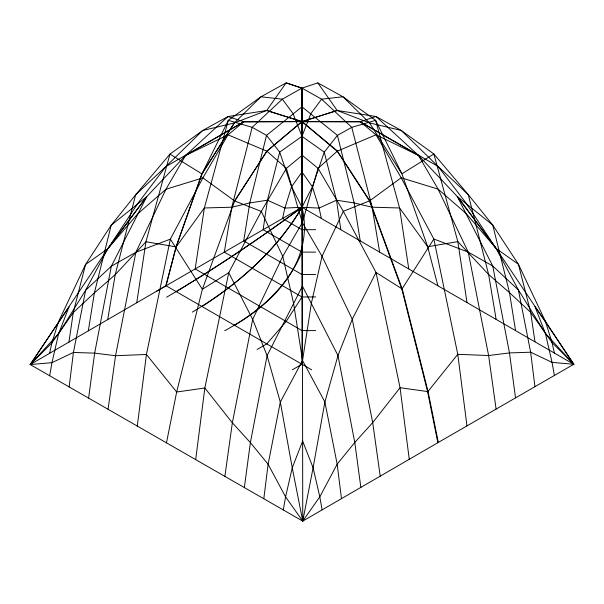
<?xml version="1.0" encoding="UTF-8"?>
<svg xmlns="http://www.w3.org/2000/svg" width="604" height="604" viewBox="0 0 604 604"><rect width="100%" height="100%" fill="white"/><g stroke="black" fill="none" stroke-linecap="round" stroke-linejoin="round"><path stroke-width="0.91" d="M437.885 285.767L427.67 246.742L401.902 173.809L375.62 120.339L342.966 96.791L317.795 82.884L302 88.131L301.977 364.235L292.328 369.799M311.626 369.799L166.047 285.752L176.255 246.734L202.03 173.793L228.32 120.332L260.958 96.791L286.13 82.884L301.924 88.131L301.849 121.661L266.689 110.502L227.95 116.549L202.695 130.509L169.966 154.095L135.636 194.775L111.174 225.269L85.534 264.507L58.588 321.592L51.884 342.906L49.573 353.325M69.135 386.922L73.431 352.442L85.64 290.237L107.874 248.674L137.772 203.45L165.858 166.583L202.695 130.509L234.314 122.959L266.689 110.502L286.13 82.884L302 88.131L321.607 99.177L351.762 127.331L372.147 207.225L379.637 252.125M263.812 498.753L268.108 464.272L280.316 402.068L302.544 360.505L311.385 303.178L322.038 256.292L343.306 211.279L369.791 200.777L402.241 288.984L428.077 391.634L438.315 442.43L302.747 521.116L30.2 364.559L107.874 248.674L146.712 196.67L185.541 155.5L227.95 116.549L243.797 121.766L302.06 121.532L266.726 110.472M137.274 426.062L146.44 354.465L170.336 239.139L202.899 177.855L228.025 134.835L243.805 121.812L302.06 121.661L337.228 110.502L376.013 116.504L401.207 130.426L433.861 153.975L468.251 194.609L492.743 225.073L518.421 264.273L545.389 321.32L552.079 342.634L554.381 353.046M195.681 459.614L204.839 388.01L228.735 272.691L261.298 211.4L286.402 168.365L302.159 155.334L302.151 121.585L337.409 151.076L369.791 200.777M88.607 398.104L94.647 353.151L111.347 266.205L146.712 196.67L111.174 225.269L94.39 292.88L88.32 330.849M244.348 487.571L250.381 442.611L267.089 355.665L302.445 286.13L337.991 355.56L354.782 442.453L360.845 487.398M108.071 409.293L115.545 355.718L135.877 252.268L165.957 189.256L185.541 155.5L243.797 121.766M224.877 476.39L232.351 422.815L252.683 319.365L282.755 256.353L302.34 222.589L318.066 168.32L337.409 151.076M68.947 342.083L73.265 312.578L85.534 264.507L107.874 248.674L137.818 213.741L165.957 189.256L202.899 177.855L234.646 200.981L261.298 211.4L282.755 256.353L293.552 303.2L302.544 360.505L324.892 402L337.168 464.166L341.479 498.64M136.746 302.747L145.957 241.759L169.966 154.095L201.872 173.884L176.043 246.855L165.806 285.896L30.2 364.559L69.037 306.877L58.641 333.627L51.967 362.664L49.671 375.741M107.693 319.607L115.205 274.692L135.636 194.775L165.858 166.583L243.805 121.812M283.284 509.935L285.579 496.858L292.253 467.821L302.649 441.071L313.099 467.79L319.803 496.813L322.113 509.882M166.477 442.838L176.662 392.011L202.37 289.278L170.336 239.139L135.877 252.268L111.347 266.205L85.64 290.237L58.641 333.627L30.2 364.559L51.967 362.664L73.431 352.442L94.647 353.151L115.545 355.718L146.44 354.465L176.662 392.011L204.839 388.01L232.351 422.815L250.381 442.611L268.108 464.272L285.579 496.858L302.747 521.116L313.099 467.79L324.892 402L337.991 355.56L352.268 319.214L376.035 272.464L343.306 211.279L318.066 168.32L302.234 155.334L301.94 121.585L337.191 110.479L369.535 122.922L401.207 130.426L438.096 166.455L468.251 194.609L488.636 274.495L496.133 319.403M427.624 391.898L457.779 354.314L488.613 355.529L509.474 352.925L530.644 352.2L552.071 362.392L573.8 364.257L545.382 333.363L518.406 290.003L496.126 248.478L466.205 203.284L438.096 166.455L360.195 121.744L301.94 121.706L337.183 151.211L369.505 200.943L401.856 289.203L427.624 391.898L437.832 442.709L573.8 364.257L496.126 248.478L457.288 196.519L418.459 155.394L376.013 116.504L360.195 121.744L301.94 121.585L266.862 151.181L234.646 200.981L202.37 289.278L228.735 272.691L252.683 319.365L267.089 355.665L280.316 402.068L292.253 467.821L302.747 521.116L319.803 496.813L337.168 464.166L354.782 442.453L372.698 422.604L400.052 387.723L376.035 272.464L402.241 288.984M315.62 252.117L301.977 252.117L263.14 229.694L267.444 200.196L279.69 152.14L301.97 136.345L310.886 113.59L321.607 99.177L342.966 96.791L369.535 122.922L401.902 173.809L433.861 153.975L457.824 241.608L467.013 302.589M224.748 330.781L234.39 325.216A240.973 139.124 0 0 0 301.977 207.278L312.404 186.772L324.257 152.148L337.425 135.371L351.762 127.331L375.62 120.339L399.576 207.965L408.765 268.946M301.977 252.117C288.818 283.691 263.487 308.032 234.39 325.216M315.62 330.599L301.977 330.599L195.175 268.939L204.363 207.957L228.32 120.332L252.178 127.331L266.523 135.364L279.69 152.14L291.551 186.764L301.977 207.278C275.99 251.491 236.088 286.092 192.382 312.094M201.872 173.884L234.314 122.959M202.03 173.793L234.39 122.914L260.958 96.791L282.325 99.177L301.955 88.124L302.06 121.661L266.9 151.204L234.646 200.981M401.856 289.203L433.831 239.018L401.192 177.78L376.005 134.783L360.195 121.789L418.459 155.402L438.089 189.135L468.236 252.102L488.613 355.529L496.103 409.089M315.62 296.964L301.977 296.964L286.175 321.479L266.757 343.902L257.108 349.467M176.255 246.734L204.363 207.957L231.8 207.217L249.777 202.952L267.444 200.196L284.862 208.078L301.977 207.278L319.086 208.078L336.503 200.203L354.171 202.952L372.147 207.225L399.576 207.965L427.677 246.749L457.824 241.608L488.636 274.495L509.497 292.653L530.659 312.328L552.079 342.634L573.8 364.257L301.977 207.278L156.398 291.324M107.874 248.674L146.712 196.67M30.2 364.559L51.884 342.906L73.265 312.578L94.39 292.88L115.205 274.692L145.957 241.759L176.043 246.855M202.03 306.53A491.49 283.759 0 0 0 301.977 207.278C258.406 239.494 213.325 269.739 166.613 297.221M369.505 200.943L401.192 177.78L438.089 189.135L466.197 213.582L496.126 248.478L518.421 264.273L530.659 312.328L534.97 341.826M185.541 155.5L228.025 134.835L266.9 151.204L286.402 168.365L302.34 222.589L322.038 256.292L352.268 319.214L372.698 422.604L380.218 476.156M337.183 151.211L376.005 134.783L418.459 155.402M301.924 88.131L301.97 136.345L324.257 152.148L336.503 200.203L340.807 229.701M315.62 229.694L301.977 229.694L282.559 218.489L284.862 208.078L291.551 186.764L301.977 172.072L312.404 186.772L319.086 208.078L321.396 218.489M315.62 274.541L301.977 274.541L243.722 240.905L249.777 202.952L266.523 135.364L301.962 106.817L337.425 135.371L354.171 202.952L360.226 240.913M428.077 391.634L400.052 387.723L409.263 459.289M301.977 296.964L224.303 252.117L231.8 207.217L252.178 127.331L282.325 99.177L293.053 113.59L301.97 136.345M515.529 397.877L509.474 352.925L492.736 266.009L457.288 196.519L492.743 225.073L509.497 292.653L515.552 330.614M457.288 196.511L496.126 248.478M317.795 82.884L337.228 110.502M573.8 364.257L545.389 321.32L534.963 306.628L545.382 333.363L552.071 362.392L554.374 375.462M466.968 425.903L457.779 354.314L433.831 239.018L468.236 252.102L492.736 266.009L518.406 290.003L530.644 352.2L534.948 386.673M302.34 222.589L302.159 155.334L302.747 521.116M301.977 207.278A1944.148 1122.443 0 0 1 176.255 291.649"/></g></svg>
